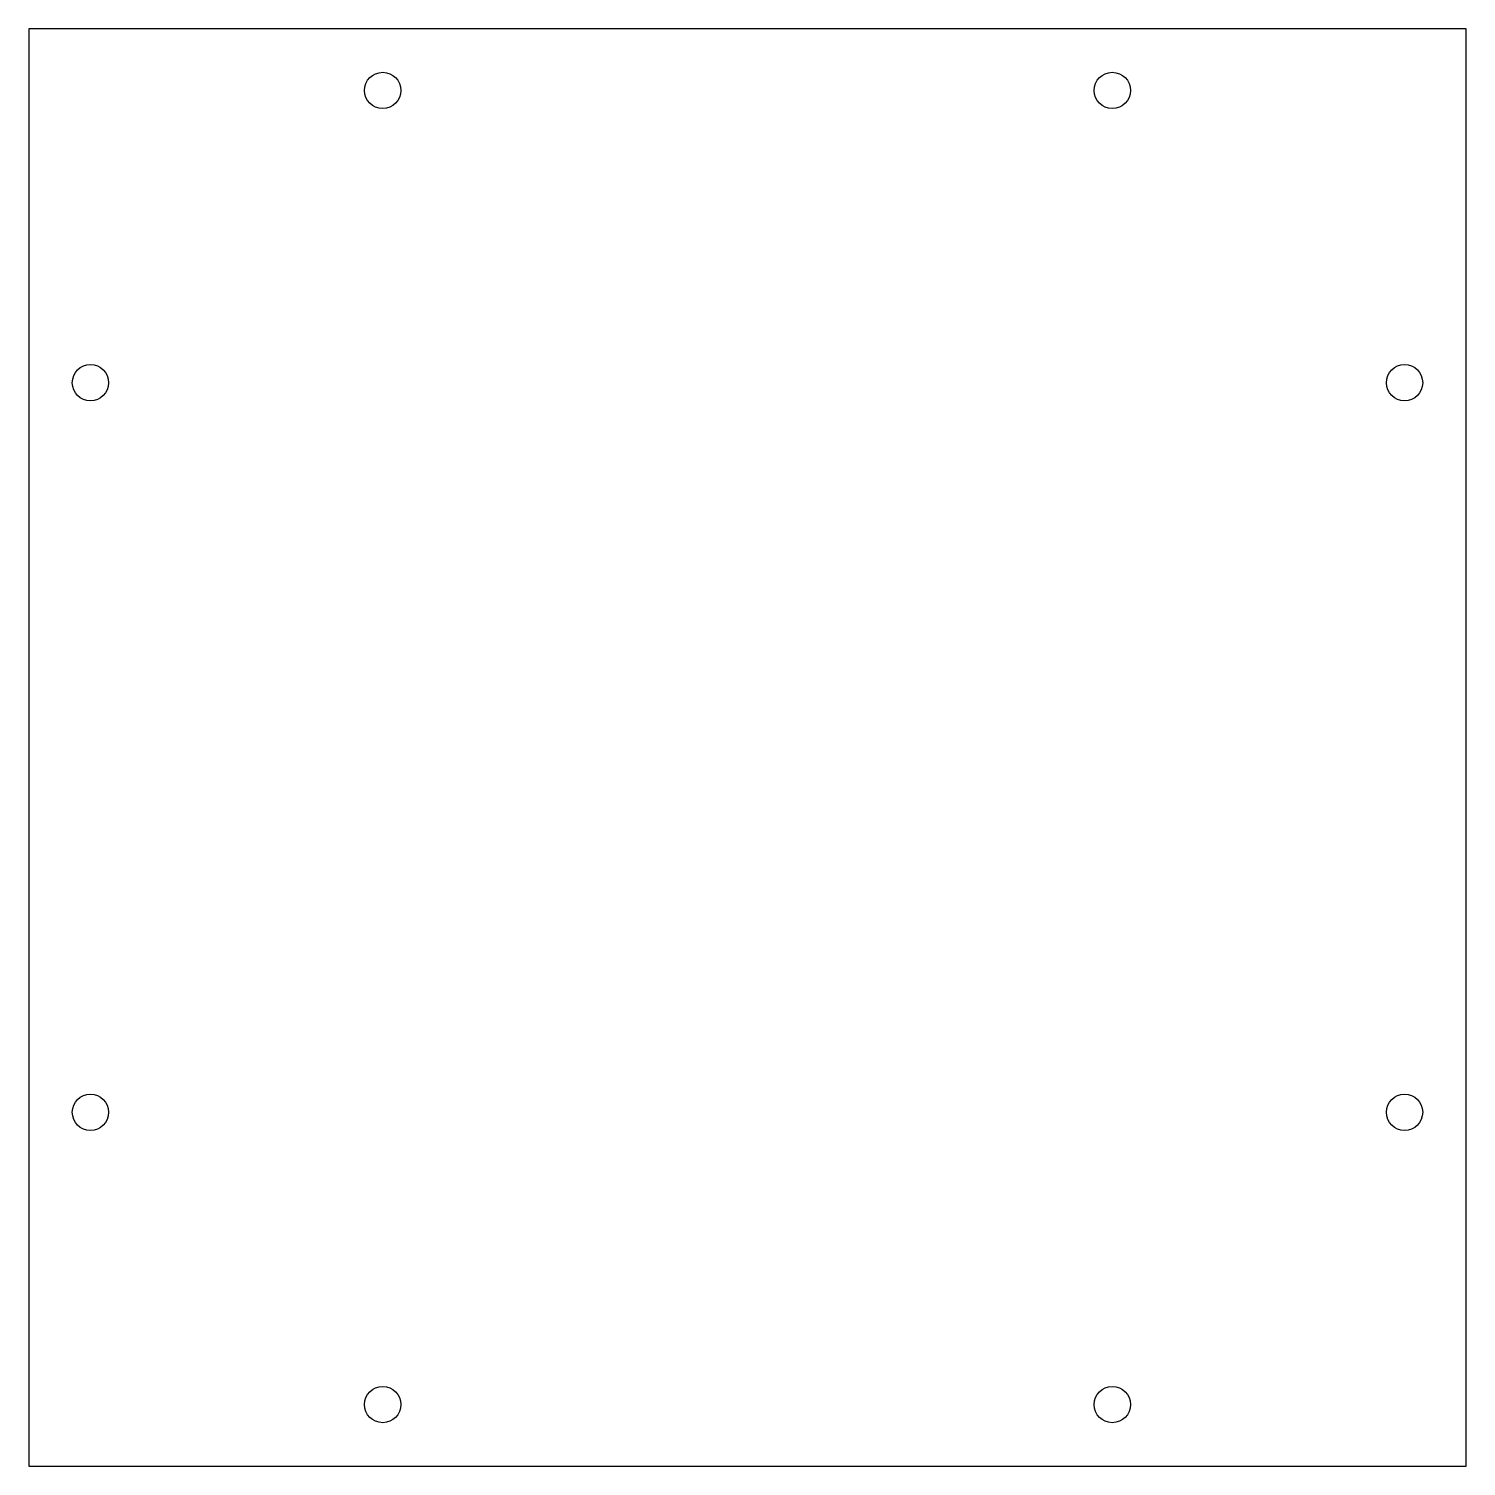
# Model space of a CAD drawing. Header units: millimetres. Extents: x -99 to 99, y -99 to 99.
import ezdxf

# ---------------------------------------------------------------- set-up
doc = ezdxf.new("R2010")
doc.units = ezdxf.units.MM

msp = doc.modelspace()

# ---------------------------------------------------------------- linework, layer by layer
msp.add_lwpolyline([(-99, -99), (99, -99), (99, 99), (-99, 99)], close=True)
for centre in [(-50.25, 90.5), (50.25, 90.5), (-90.5, 50.25), (90.5, 50.25), (-90.5, -50.25), (90.5, -50.25), (-50.25, -90.5), (50.25, -90.5)]:
    msp.add_circle(centre, 2.5)

doc.saveas('drawing.dxf')
